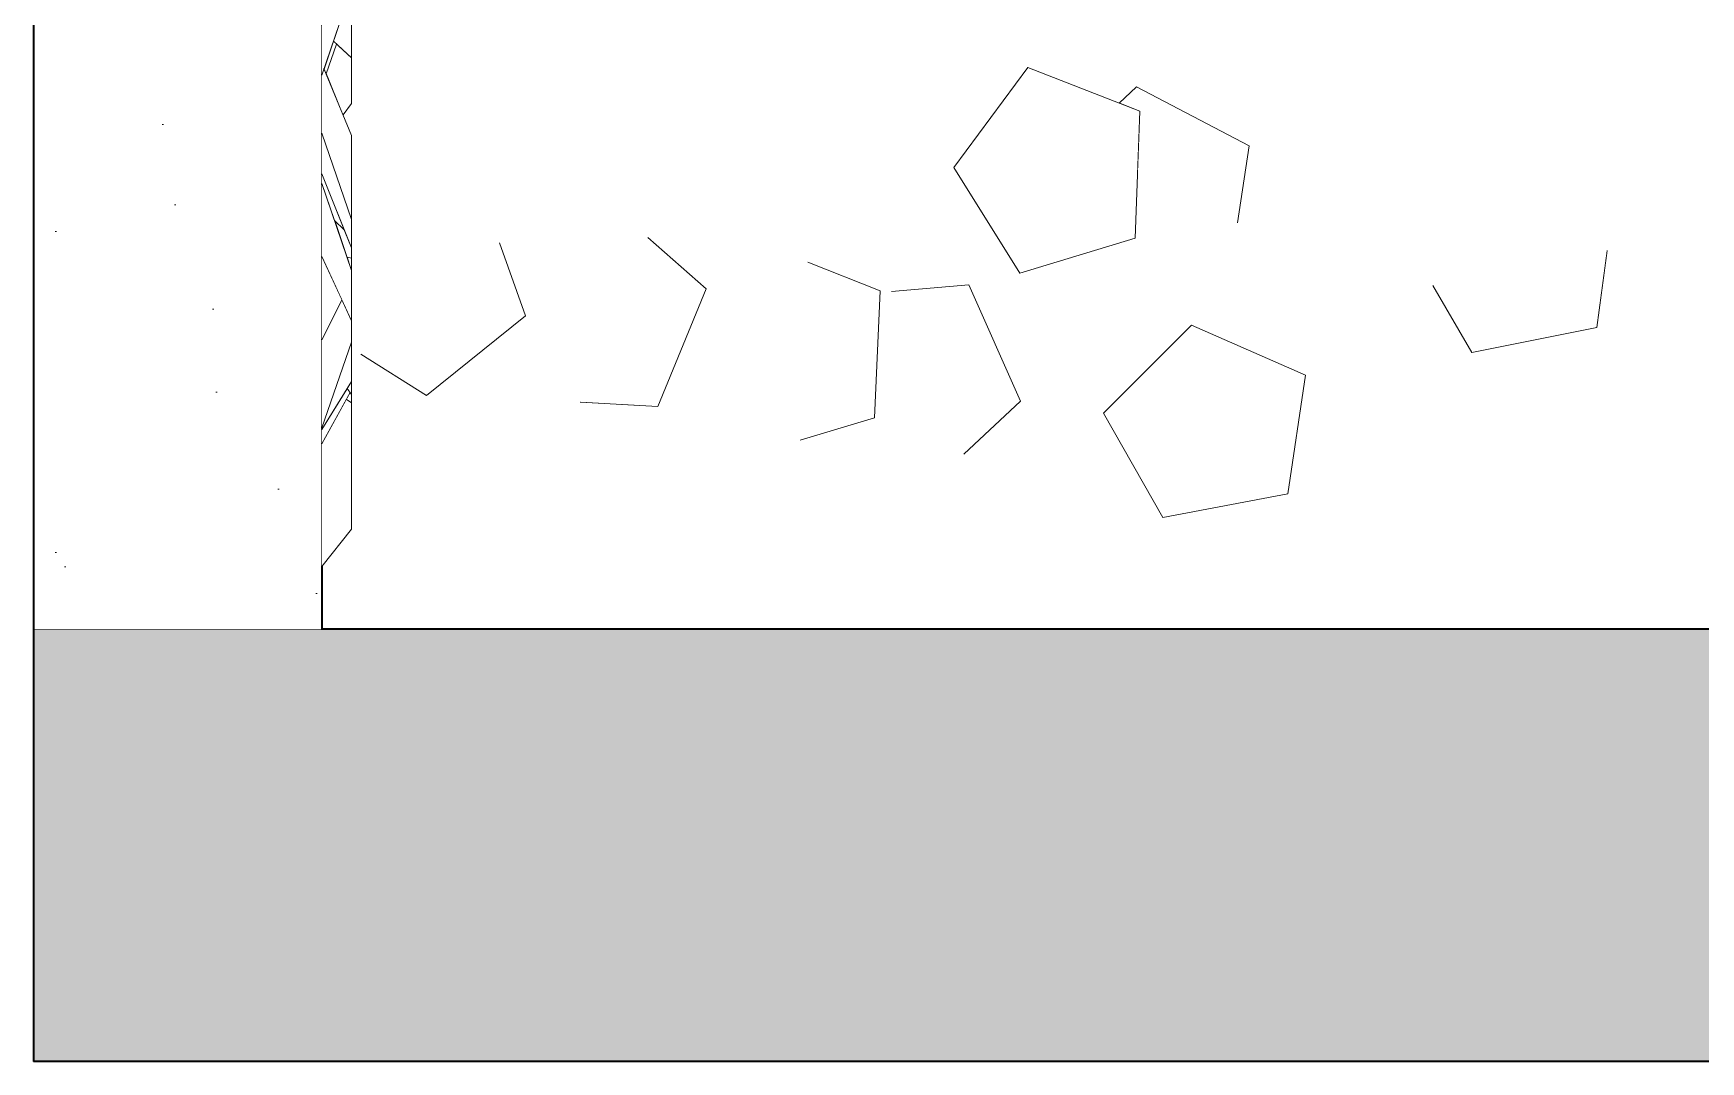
# Model space of a CAD drawing. Header units: millimetres. Extents: x -9413 to 8527, y -300 to 11224.
# Drawn here: x -8108 to -6952, y -300 to 413 of the extents above; entities that cross this region are included whole.
import ezdxf

# ---------------------------------------------------------------- set-up
doc = ezdxf.new("R2010")
doc.units = ezdxf.units.MM
doc.header["$MEASUREMENT"] = 0
doc.linetypes.add('Wipeout_Contour', pattern=[1000, 0, -1000])
doc.layers.add('Interior - Furniture', color=7, linetype='Continuous')
doc.layers.add('Structural - Bearing', color=7, linetype='Continuous')
for name, color, linetype, lineweight, true_color in [('Interior - Furniture _Pen_No__4', 7, 'Continuous', 20, 0x029e21), ('Structural - Bearing_Pen_No__178', 7, 'Continuous', 15, 0xbda888), ('Structural - Bearing_Pen_No__180', 7, 'Continuous', 15, 0xd6cda7), ('Structural - Bearing_Pen_No__29', 7, 'Continuous', 35, 0x3dad99)]:
    doc.layers.add(name, color=color, linetype=linetype, lineweight=lineweight, true_color=true_color)
doc.layers.add('Structural - Bearing_Pen_No__27', color=7, linetype='Continuous', lineweight=35)

# ---------------------------------------------------------------- blocks, each defined once
blk = doc.blocks.new('Section Elem_1_6')
at = {"layer": 'Structural - Bearing_Pen_No__180', "linetype": 'Continuous', "lineweight": 0, "true_color": 0x353329}
blk.add_hatch(color=250, dxfattribs=at).paths.add_polyline_path([(8527.1, 0), (-8108.3, 0), (-8108.3, -300), (8527.1, -300)])
at = {"layer": 'Structural - Bearing_Pen_No__29', "linetype": 'Continuous'}
for p, q in [((-8108.3, 0), (-8108.3, -300)), ((-7908.3, 0), (-8108.3, 0)), ((5036.3, 0), (-7908.3, 0)), ((8527.1, -300), (-8108.3, -300))]:
    blk.add_line(p, q, dxfattribs=at)
blk = doc.blocks.new('Section Elem_27_6')
at = {"color": 254, "linetype": 'Wipeout_Contour', "lineweight": 0, "ltscale": 32157.760367}
blk.add_wipeout([(-7908.3, 0), (-7908.3, 1000), (-8108.3, 1000), (-8108.3, 0)], dxfattribs=at).dxf.layer = 'Structural - Bearing'
at = {"layer": 'Structural - Bearing_Pen_No__178', "linetype": 'Continuous'}
h = blk.add_hatch(dxfattribs=at)
h.set_pattern_fill('Cut_Stone_0006', color=256, style=0, pattern_type=2)
h.set_pattern_definition([(45, (0, 350), (-111.3693, 111.3693), [0, -105, 0, -157.5]), (110, (350, 350), (148.0016, 53.8682), [0, -77, 0, -133])])
h.paths.add_polyline_path([(-7908.3, 0), (-7908.3, 1000), (-8108.3, 1000), (-8108.3, 0)])
at = {"layer": 'Structural - Bearing_Pen_No__27', "linetype": 'Continuous'}
for p, q in [((-8108.3, 1000), (-8108.3, 0)), ((-7908.3, 1000), (-8108.3, 1000)), ((-7908.3, 1000), (-7908.3, 0))]:
    blk.add_line(p, q, dxfattribs=at)
blk = doc.blocks.new('Section Elem_41_6')
at = {"color": 254, "linetype": 'Wipeout_Contour', "lineweight": 0, "ltscale": 43966.670756}
blk.add_wipeout([(-7355.2, 364.9), (-7340.8, 359.3), (-7342.4, 318.3), (-7273.1, 282), (-7265.1, 335.2), (-7343.2, 376.2)], dxfattribs=at).dxf.layer = 'Interior - Furniture'
at = {"color": 254, "linetype": 'Wipeout_Contour', "lineweight": 0, "ltscale": 31280.742752}
blk.add_wipeout([(-7881.2, 190.8), (-7835.7, 162.1), (-7766.9, 217.3), (-7785, 268)], dxfattribs=at).dxf.layer = 'Interior - Furniture'
at = {"color": 254, "linetype": 'Wipeout_Contour', "lineweight": 0, "ltscale": 30739.454517}
blk.add_wipeout([(-7728.9, 157.6), (-7675.2, 154.5), (-7641.6, 236.1), (-7682, 271.7)], dxfattribs=at).dxf.layer = 'Interior - Furniture'
at = {"color": 254, "linetype": 'Wipeout_Contour', "lineweight": 0, "ltscale": 30203.638184}
blk.add_wipeout([(-7571, 254.5), (-7576.4, 131.2), (-7524.8, 146.6), (-7520.9, 234.7)], dxfattribs=at).dxf.layer = 'Interior - Furniture'
at = {"color": 254, "linetype": 'Wipeout_Contour', "lineweight": 0, "ltscale": 28303.654515}
blk.add_wipeout([(-7137.7, 238.4), (-7110.5, 191.9), (-7024, 209.2), (-7016.7, 262.5)], dxfattribs=at).dxf.layer = 'Interior - Furniture'
at = {"color": 254, "linetype": 'Wipeout_Contour', "lineweight": 0, "ltscale": 29869.390437}
blk.add_wipeout([(-7513.1, 234.2), (-7462.9, 121.6), (-7423.6, 158.3), (-7459.5, 238.9)], dxfattribs=at).dxf.layer = 'Interior - Furniture'
at = {"color": 254, "linetype": 'Wipeout_Contour', "lineweight": 0, "ltscale": 36467.666372}
blk.add_wipeout([(-7366.1, 149.9), (-7324.8, 77.4), (-7238.1, 93.8), (-7225.9, 176.2), (-7305, 210.9)], dxfattribs=at).dxf.layer = 'Interior - Furniture'
at = {"layer": 'Interior - Furniture _Pen_No__4', "linetype": 'Continuous'}
for p, q in [((-7273.1, 281.9), (-7265.1, 335.2)), ((-7766.9, 217.3), (-7785.1, 268.1)), ((-7641.6, 236.1), (-7682.1, 271.8)), ((-7520.9, 234.7), (-7571.1, 254.5)), ((-7024, 209.2), (-7016.7, 262.6)), ((-7675.2, 154.5), (-7641.6, 236.1)), ((-7524.8, 146.6), (-7520.9, 234.7)), ((-7459.5, 238.9), (-7513.2, 234.2)), ((-7423.6, 158.3), (-7459.5, 238.9)), ((-7137.7, 238.4), (-7110.5, 191.9)), ((-7835.7, 162.1), (-7766.9, 217.3)), ((-7305, 210.9), (-7366.1, 149.9)), ((-7225.9, 176.2), (-7305, 210.9)), ((-7110.5, 191.9), (-7024, 209.2)), ((-7881.3, 190.9), (-7835.7, 162.1)), ((-7238.1, 93.8), (-7225.9, 176.2)), ((-7729, 157.6), (-7675.2, 154.5)), ((-7463, 121.5), (-7423.6, 158.3)), ((-7576.5, 131.2), (-7524.8, 146.6)), ((-7366.1, 149.9), (-7324.8, 77.4)), ((-7324.8, 77.4), (-7238.1, 93.8))]:
    blk.add_line(p, q, dxfattribs=at)
at = {"color": 254, "linetype": 'Wipeout_Contour', "lineweight": 0, "ltscale": 37032.59635}
blk.add_wipeout([(-7424, 247), (-7344.2, 271.2), (-7340.8, 359.3), (-7418.5, 389.6), (-7469.9, 320.2)], dxfattribs=at).dxf.layer = 'Interior - Furniture'
at = {"layer": 'Interior - Furniture _Pen_No__4', "linetype": 'Continuous'}
for p, q in [((-7418.5, 389.6), (-7469.9, 320.2)), ((-7340.8, 359.3), (-7418.5, 389.6)), ((-7343.2, 376.2), (-7355.2, 364.9)), ((-7265.1, 335.2), (-7343.2, 376.2)), ((-7344.2, 271.2), (-7340.8, 359.3)), ((-7469.9, 320.2), (-7424, 247)), ((-7424, 247), (-7344.2, 271.2))]:
    blk.add_line(p, q, dxfattribs=at)
blk = doc.blocks.new('Section Elem_42_6')
at = {"color": 254, "linetype": 'Wipeout_Contour', "lineweight": 0, "ltscale": 31649.966254}
blk.add_wipeout([(-7906.8, 389), (-7905.2, 385.2), (-7898, 405.9), (-7900.2, 408)], dxfattribs=at).dxf.layer = 'Interior - Furniture'
at = {"color": 254, "linetype": 'Wipeout_Contour', "lineweight": 0, "ltscale": 31608.928165}
blk.add_wipeout([(-7908.3, 258.5), (-7887.6, 214), (-7887.6, 248.9), (-7908.3, 309.1)], dxfattribs=at).dxf.layer = 'Interior - Furniture'
at = {"color": 254, "linetype": 'Wipeout_Contour', "lineweight": 0, "ltscale": 23708.882741}
blk.add_wipeout([(-7900.2, 408), (-7887.6, 396.4), (-7887.6, 444.6)], dxfattribs=at).dxf.layer = 'Interior - Furniture'
at = {"color": 254, "linetype": 'Wipeout_Contour', "lineweight": 0, "ltscale": 39498.798267}
blk.add_wipeout([(-7908.3, 200.8), (-7908.3, 139.7), (-7887.6, 199.1), (-7887.6, 214), (-7894.3, 228.3)], dxfattribs=at).dxf.layer = 'Interior - Furniture'
at = {"color": 254, "linetype": 'Wipeout_Contour', "lineweight": 0, "ltscale": 31638.679592}
blk.add_wipeout([(-7908.3, 384.4), (-7887.6, 444.6), (-7887.6, 468.4), (-7908.3, 418.7)], dxfattribs=at).dxf.layer = 'Interior - Furniture'
at = {"color": 254, "linetype": 'Wipeout_Contour', "lineweight": 0, "ltscale": 23720.507645}
blk.add_wipeout([(-7894.3, 228.3), (-7908.3, 258.5), (-7908.3, 200.8)], dxfattribs=at).dxf.layer = 'Interior - Furniture'
at = {"color": 254, "linetype": 'Wipeout_Contour', "lineweight": 0, "ltscale": 31562.430784}
blk.add_wipeout([(-7891.3, 159.5), (-7887.6, 157.1), (-7887.6, 162.9), (-7888.7, 164.3)], dxfattribs=at).dxf.layer = 'Interior - Furniture'
at = {"color": 254, "linetype": 'Wipeout_Contour', "lineweight": 0, "ltscale": 39518.584389}
blk.add_wipeout([(-7905.2, 385.2), (-7893.4, 356.7), (-7887.6, 364.6), (-7887.6, 396.4), (-7898, 405.9)], dxfattribs=at).dxf.layer = 'Interior - Furniture'
at = {"color": 254, "linetype": 'Wipeout_Contour', "lineweight": 0, "ltscale": 23678.738636}
blk.add_wipeout([(-7887.6, 257.3), (-7890.7, 258), (-7887.6, 248.9)], dxfattribs=at).dxf.layer = 'Interior - Furniture'
at = {"color": 254, "linetype": 'Wipeout_Contour', "lineweight": 0, "ltscale": 31601.585852}
blk.add_wipeout([(-7908.3, 128.5), (-7888.7, 164.3), (-7890.6, 167), (-7908.3, 138.6)], dxfattribs=at).dxf.layer = 'Interior - Furniture'
at = {"layer": 'Interior - Furniture _Pen_No__4', "linetype": 'Continuous'}
for p, q in [((-7887.6, 396.4), (-7887.6, 444.6)), ((-7900.2, 408), (-7887.6, 396.4)), ((-7887.6, 214), (-7887.6, 248.9))]:
    blk.add_line(p, q, dxfattribs=at)
at = {"color": 254, "linetype": 'Wipeout_Contour', "lineweight": 0, "ltscale": 39481.62151}
blk.add_wipeout([(-7892.7, 277.1), (-7899.5, 283.4), (-7890.7, 258), (-7887.6, 257.3), (-7887.6, 264.5)], dxfattribs=at).dxf.layer = 'Interior - Furniture'
at = {"color": 254, "linetype": 'Wipeout_Contour', "lineweight": 0, "ltscale": 39488.134593}
blk.add_wipeout([(-7908.3, 43.5), (-7887.6, 69.5), (-7887.6, 157.1), (-7891.3, 159.5), (-7908.3, 128.5)], dxfattribs=at).dxf.layer = 'Interior - Furniture'
at = {"layer": 'Interior - Furniture _Pen_No__4', "linetype": 'Continuous'}
for p, q in [((-7908.3, 258.5), (-7887.6, 214)), ((-7887.6, 257.3), (-7890.7, 258)), ((-7887.6, 248.9), (-7887.6, 257.3)), ((-7908.3, 43.5), (-7887.6, 69.5))]:
    blk.add_line(p, q, dxfattribs=at)
at = {"color": 254, "linetype": 'Wipeout_Contour', "lineweight": 0, "ltscale": 39537.137706}
blk.add_wipeout([(-7906.8, 389), (-7908.3, 384.4), (-7908.3, 344.1), (-7887.6, 284.1), (-7887.6, 342.5)], dxfattribs=at).dxf.layer = 'Interior - Furniture'
at = {"color": 254, "linetype": 'Wipeout_Contour', "lineweight": 0, "ltscale": 31598.664787}
blk.add_wipeout([(-7887.6, 199.1), (-7908.3, 139.7), (-7908.3, 138.6), (-7887.6, 171.9)], dxfattribs=at).dxf.layer = 'Interior - Furniture'
at = {"layer": 'Interior - Furniture _Pen_No__4', "linetype": 'Continuous'}
for p, q in [((-7908.3, 384.4), (-7887.6, 444.6)), ((-7905.2, 385.2), (-7898, 405.9)), ((-7887.6, 364.6), (-7887.6, 396.4)), ((-7893.4, 356.7), (-7887.6, 364.6)), ((-7894.3, 228.3), (-7908.3, 200.8)), ((-7887.6, 199.1), (-7887.6, 214))]:
    blk.add_line(p, q, dxfattribs=at)
at = {"color": 254, "linetype": 'Wipeout_Contour', "lineweight": 0, "ltscale": 31630.676145}
blk.add_wipeout([(-7908.3, 315.8), (-7908.3, 309.1), (-7899.5, 283.4), (-7892.7, 277.1)], dxfattribs=at).dxf.layer = 'Interior - Furniture'
at = {"color": 254, "linetype": 'Wipeout_Contour', "lineweight": 0, "ltscale": 23671.600932}
blk.add_wipeout([(-7887.6, 171.9), (-7890.6, 167), (-7887.6, 162.9)], dxfattribs=at).dxf.layer = 'Interior - Furniture'
at = {"layer": 'Interior - Furniture _Pen_No__4', "linetype": 'Continuous'}
for p, q in [((-7908.3, 139.7), (-7887.6, 199.1)), ((-7887.6, 171.9), (-7887.6, 199.1)), ((-7908.3, 138.6), (-7887.6, 171.9)), ((-7908.3, 128.5), (-7888.7, 164.3)), ((-7890.6, 167), (-7887.6, 162.9)), ((-7887.6, 162.9), (-7887.6, 171.9)), ((-7887.6, 157.1), (-7887.6, 162.9)), ((-7887.6, 157.1), (-7891.3, 159.5)), ((-7887.6, 69.5), (-7887.6, 157.1))]:
    blk.add_line(p, q, dxfattribs=at)
at = {"color": 254, "linetype": 'Wipeout_Contour', "lineweight": 0, "ltscale": 31615.168309}
blk.add_wipeout([(-7908.3, 315.8), (-7887.6, 264.5), (-7887.6, 284.1), (-7908.3, 344.1)], dxfattribs=at).dxf.layer = 'Interior - Furniture'
at = {"layer": 'Interior - Furniture _Pen_No__4', "linetype": 'Continuous'}
for p, q in [((-7887.6, 342.5), (-7906.8, 389)), ((-7887.6, 284.1), (-7908.3, 344.1)), ((-7887.6, 284.1), (-7887.6, 342.5)), ((-7908.3, 315.8), (-7887.6, 264.5)), ((-7887.6, 248.9), (-7908.3, 309.1)), ((-7899.5, 283.4), (-7892.7, 277.1)), ((-7887.6, 264.5), (-7887.6, 284.1)), ((-7887.6, 257.3), (-7887.6, 264.5))]:
    blk.add_line(p, q, dxfattribs=at)

msp = doc.modelspace()

# ---------------------------------------------------------------- block references
at = {"layer": 'Interior - Furniture'}
msp.add_blockref('Section Elem_41_6', (0, 0), dxfattribs=at)
at = {"layer": 'Structural - Bearing'}
msp.add_blockref('Section Elem_1_6', (0, 0), dxfattribs=at)

# ---------------------------------------------------------------- next in the draw order: block references
msp.add_blockref('Section Elem_27_6', (0, 0), dxfattribs=at)

# ---------------------------------------------------------------- next in the draw order: block references
at = {"layer": 'Interior - Furniture'}
msp.add_blockref('Section Elem_42_6', (0, 0), dxfattribs=at)

doc.saveas('drawing.dxf')
